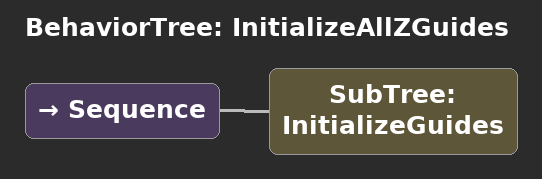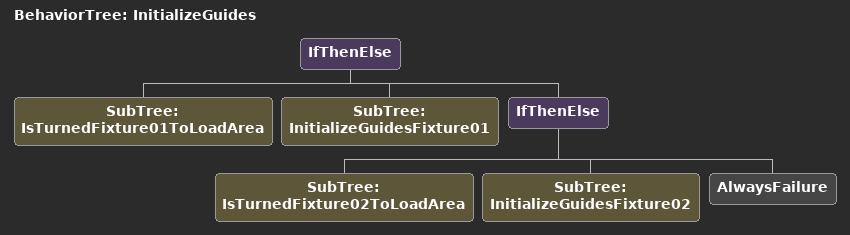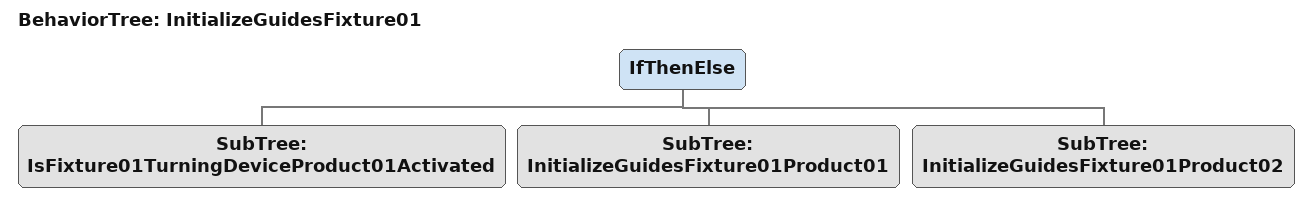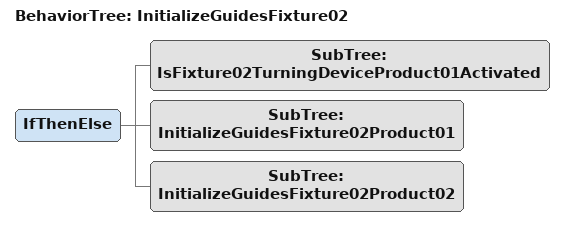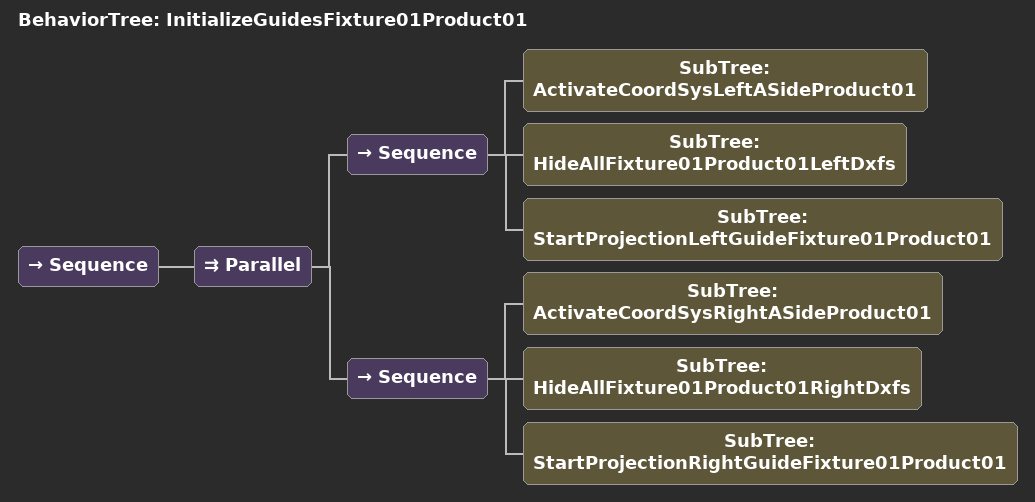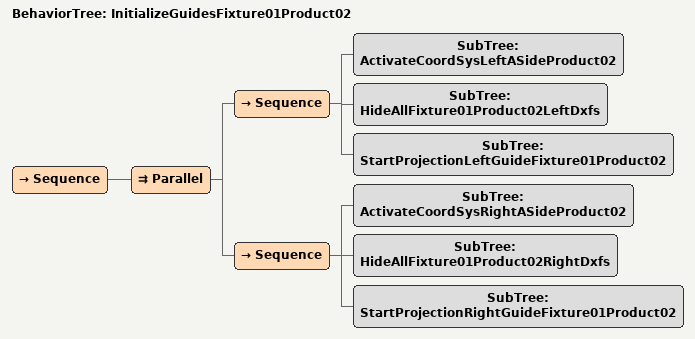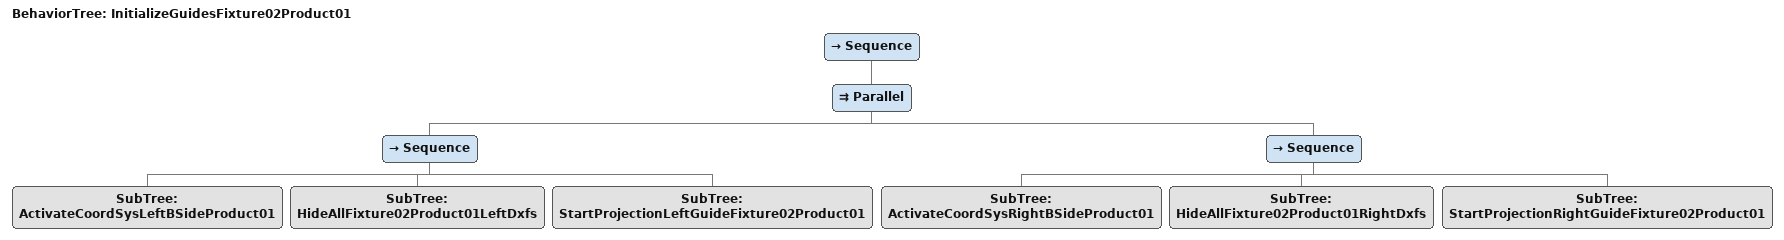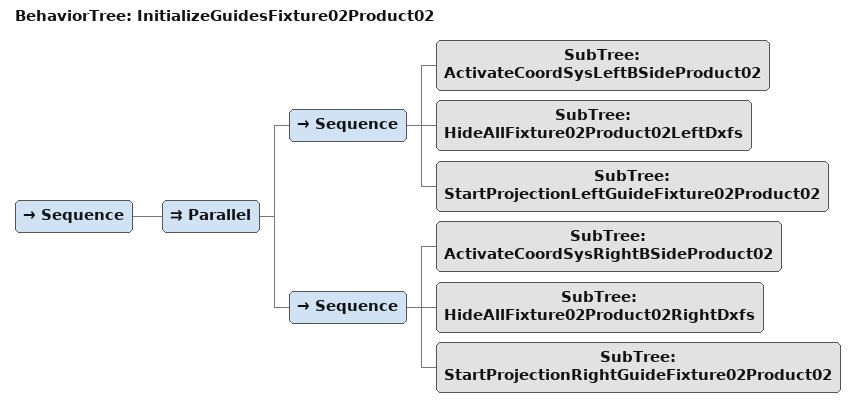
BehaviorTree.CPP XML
<root BTCPP_format="4" main_tree_to_execute="InitializeAllZGuides">
    <include path="projector_01_product01_fixture01.xml"/>
    <include path="projector_02_product01_fixture01.xml"/>
    <include path="projector_01_product02_fixture01.xml"/>
    <include path="projector_02_product02_fixture01.xml"/>
    <include path="projector_01_product01_fixture02.xml"/>
    <include path="projector_02_product01_fixture02.xml"/>
    <include path="projector_01_product02_fixture02.xml"/>
    <include path="projector_02_product02_fixture02.xml"/>
    <BehaviorTree ID="InitializeAllZGuides">
        <Sequence >
            <SubTree ID="InitializeGuides"/>
        </Sequence>
    </BehaviorTree>
    <BehaviorTree ID="InitializeGuides">
       <IfThenElse>
        <SubTree ID="IsTurnedFixture01ToLoadArea"/>
        <SubTree ID="InitializeGuidesFixture01" />
        <IfThenElse>
          <SubTree ID="IsTurnedFixture02ToLoadArea"/>
          <SubTree ID="InitializeGuidesFixture02" />
          <AlwaysFailure/>
        </IfThenElse>
      </IfThenElse>
    </BehaviorTree>

    <BehaviorTree ID="InitializeGuidesFixture01">
        <IfThenElse>
            <SubTree ID="IsFixture01TurningDeviceProduct01Activated"/>
            <SubTree ID="InitializeGuidesFixture01Product01" />
            <SubTree ID="InitializeGuidesFixture01Product02" />
        </IfThenElse>
    </BehaviorTree>

    <BehaviorTree ID="InitializeGuidesFixture02">
        <IfThenElse>
            <SubTree ID="IsFixture02TurningDeviceProduct01Activated"/>
            <SubTree ID="InitializeGuidesFixture02Product01" />
            <SubTree ID="InitializeGuidesFixture02Product02" />
        </IfThenElse>
    </BehaviorTree>

    <BehaviorTree ID="InitializeGuidesFixture01Product01">
        <Sequence>
            <Parallel>
                <Sequence>
                    <SubTree ID="ActivateCoordSysLeftASideProduct01"/>
                    <SubTree ID="HideAllFixture01Product01LeftDxfs"/>
                    <SubTree ID="StartProjectionLeftGuideFixture01Product01"/>
                </Sequence>
                <Sequence>
                    <SubTree ID="ActivateCoordSysRightASideProduct01"/>
                    <SubTree ID="HideAllFixture01Product01RightDxfs"/>
                    <SubTree ID="StartProjectionRightGuideFixture01Product01"/>
                </Sequence>
            </Parallel>
        </Sequence>
    </BehaviorTree>
    <BehaviorTree ID="InitializeGuidesFixture01Product02">
        <Sequence>
            <Parallel>
                <Sequence>
                    <SubTree ID="ActivateCoordSysLeftASideProduct02"/>
                    <SubTree ID="HideAllFixture01Product02LeftDxfs"/>
                    <SubTree ID="StartProjectionLeftGuideFixture01Product02"/>
                </Sequence>
                <Sequence>
                    <SubTree ID="ActivateCoordSysRightASideProduct02"/>
                    <SubTree ID="HideAllFixture01Product02RightDxfs"/>
                    <SubTree ID="StartProjectionRightGuideFixture01Product02"/>
                </Sequence>
            </Parallel>
        </Sequence>
    </BehaviorTree>

    <BehaviorTree ID="InitializeGuidesFixture02Product01">
        <Sequence>
            <Parallel>
                <Sequence>
                    <SubTree ID="ActivateCoordSysLeftBSideProduct01"/>
                    <SubTree ID="HideAllFixture02Product01LeftDxfs"/>
                    <SubTree ID="StartProjectionLeftGuideFixture02Product01"/>
                </Sequence>
                <Sequence>
                    <SubTree ID="ActivateCoordSysRightBSideProduct01"/>
                    <SubTree ID="HideAllFixture02Product01RightDxfs"/>
                    <SubTree ID="StartProjectionRightGuideFixture02Product01"/>
                </Sequence>
            </Parallel>
        </Sequence>
    </BehaviorTree>

    <BehaviorTree ID="InitializeGuidesFixture02Product02">
        <Sequence>
            <Parallel>
                <Sequence>
                    <SubTree ID="ActivateCoordSysLeftBSideProduct02"/>
                    <SubTree ID="HideAllFixture02Product02LeftDxfs"/>
                    <SubTree ID="StartProjectionLeftGuideFixture02Product02"/>
                </Sequence>
                <Sequence>
                    <SubTree ID="ActivateCoordSysRightBSideProduct02"/>
                    <SubTree ID="HideAllFixture02Product02RightDxfs"/>
                    <SubTree ID="StartProjectionRightGuideFixture02Product02"/>
                </Sequence>
            </Parallel>
        </Sequence>
    </BehaviorTree>

</root>
